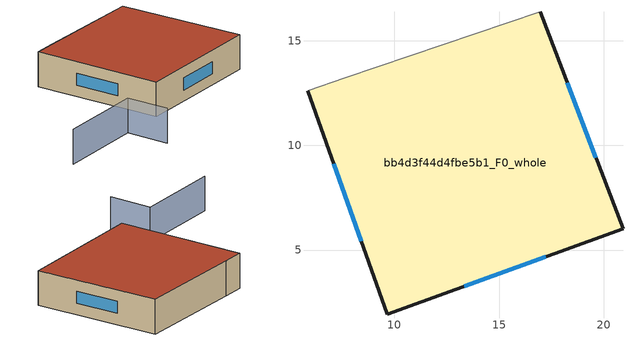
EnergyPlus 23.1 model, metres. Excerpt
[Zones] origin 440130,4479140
bb4d3f44d4fbe5b1_F0_whole
 floor ground (EU_floor_Construction): 16.96,16.38 20.92,6.01 9.67,1.93 5.85,12.61 7.66,13.24 z0
 wall outside (EU_wall_Construction): 5.85,12.61 9.67,1.93 20.92,6.01 16.96,16.38 z0:3
 wall adiabatic (EU_wall_Construction): 16.96,16.38 7.66,13.24 5.85,12.61 z0:3
 window (EU_Window_Construction): 7.1,9.12 8.42,5.42 / 19.63,9.4 18.25,12.99 / 13.35,3.27 17.24,4.68 z0.98:2.02
 roof outside (EU_roof_Construction): 20.92,6.01 16.96,16.38 7.66,13.24 5.85,12.61 9.67,1.93 z3
shading: -1.5,-2.11 5.86,0.56 / 5.86,0.56 7.15,-3.01 z0:3
[Building]
EU S2 Campaign: North Axis=0; Terrain=City; Solar Distribution=FullExterior
[Site:Location]
Madrid: Latitude=40.5; Longitude=-3.5; Time Zone=1; Elevation=609
[SizingPeriod:WeatherFileDays]
AnnualSizingPeriod: Begin Month=1; Begin Day of Month=1; End Month=12; End Day of Month=31; Day of Week for Start Day=Monday; Use Weather File Daylight Saving Period=No; Use Weather File Rain and Snow Indicators=No
[MATERIAL]
EU_InternalMass_Material: Roughness=MediumRough; Thickness=0.1; Conductivity=1; Density=1800; Specific Heat=900; Thermal Absorptance=0.9; Solar Absorptance=0.7; Visible Absorptance=0.7
[MATERIAL:NOMASS] Roughness=MediumRough; Thermal Absorptance=0.9; Solar Absorptance=0.7; Visible Absorptance=0.7
Name | Thermal Resistance
EU_wall_NoMass | 0.380735
EU_roof_NoMass | 0.646412
EU_floor_NoMass | 0.834376
[WINDOWMATERIAL:SIMPLEGLAZINGSYSTEM]
EU_Window_SimpleGlazing: UFactor=4.9725; Solar Heat Gain Coefficient=0.85; Visible Transmittance=0.85
[CONSTRUCTION]
EU_wall_Construction: EU_wall_NoMass
EU_roof_Construction: EU_roof_NoMass
EU_floor_Construction: EU_floor_NoMass
EU_Window_Construction: EU_Window_SimpleGlazing
EU_InternalMass_Construction: EU_InternalMass_Material
[ZONE]
bb4d3f44d4fbe5b1_F0_whole: Type=1; Multiplier=1; Ceiling Height=autocalculate; Volume=398.914; Floor Area=autocalculate; Part of Total Floor Area=Yes
[INTERNALMASS]
bb4d3f44d4fbe5b1_F0_whole_EU_InternalMass: Construction=EU_InternalMass_Construction; Zone or ZoneList=bb4d3f44d4fbe5b1_F0_whole; Surface Area=103.588
[OTHEREQUIPMENT]
EU_Step8_InternalGain_bb4d3f44d4fbe5b1_F0_whole_f000: Fuel Type=Electricity; Zone or ZoneList or Space or SpaceList=bb4d3f44d4fbe5b1_F0_whole; Schedule=EU_Step8_GainSchedule_bb4d3f44d4fbe5b1_F0_whole_f000; Design Level Calculation Method=Watts/Area; Power per Zone Floor Area=1; Fraction Latent=0; Fraction Radiant=0; Fraction Lost=0; Carbon Dioxide Generation Rate=0; EndUse Subcategory=EU_Step8_InternalGains
[ZONEVENTILATION:DESIGNFLOWRATE]
EU_ConstantAir_bb4d3f44d4fbe5b1_F0_whole: Zone or ZoneList or Space or SpaceList=bb4d3f44d4fbe5b1_F0_whole; Schedule=EU_AlwaysOn; Design Flow Rate Calculation Method=AirChanges/Hour; Air Changes per Hour=0.68; Ventilation Type=Natural; Fan Pressure Rise=0; Fan Total Efficiency=1; Constant Term Coefficient=1; Temperature Term Coefficient=0; Velocity Term Coefficient=0; Velocity Squared Term Coefficient=0; Minimum Indoor Temperature=-100; Maximum Indoor Temperature=100; Delta Temperature=-100; Minimum Outdoor Temperature=-100; Maximum Outdoor Temperature=100; Maximum Wind Speed=40
[HVACTEMPLATE:THERMOSTAT]
EU_HeatOnly_bb4d3f44d4fbe5b1_F0_whole: Constant Heating Setpoint=20; Constant Cooling Setpoint=50
[HVACTEMPLATE:ZONE:IDEALLOADSAIRSYSTEM]
bb4d3f44d4fbe5b1_F0_whole: Template Thermostat=EU_HeatOnly_bb4d3f44d4fbe5b1_F0_whole; System Availability Schedule=EU_AlwaysOn; Maximum Heating Supply Air Temperature=50; Minimum Cooling Supply Air Temperature=13; Maximum Heating Supply Air Humidity Ratio=0.0156; Minimum Cooling Supply Air Humidity Ratio=0.0077; Heating Limit=NoLimit; Cooling Limit=NoLimit; Heating Availability Schedule=EU_AlwaysOn; Cooling Availability Schedule=EU_CoolingOff; Dehumidification Control Type=ConstantSensibleHeatRatio; Cooling Sensible Heat Ratio=0.7; Dehumidification Setpoint=60; Humidification Control Type=None; Humidification Setpoint=30; Outdoor Air Method=None; Outdoor Air Flow Rate per Person=0.00944; Outdoor Air Flow Rate per Zone Floor Area=0; Outdoor Air Flow Rate per Zone=0; Demand Controlled Ventilation Type=None; Outdoor Air Economizer Type=NoEconomizer; Heat Recovery Type=None; Sensible Heat Recovery Effectiveness=0.7; Latent Heat Recovery Effectiveness=0.65
[SIZING:ZONE]
bb4d3f44d4fbe5b1_F0_whole: Zone Cooling Design Supply Air Temperature Input Method=SupplyAirTemperature; Zone Cooling Design Supply Air Temperature=13; Zone Heating Design Supply Air Temperature Input Method=SupplyAirTemperature; Zone Heating Design Supply Air Temperature=50; Zone Cooling Design Supply Air Humidity Ratio=0.008; Zone Heating Design Supply Air Humidity Ratio=0.008; Cooling Design Air Flow Method=DesignDay; Cooling Design Air Flow Rate=0; Cooling Minimum Air Flow per Zone Floor Area=0.000762; Cooling Minimum Air Flow=0; Cooling Minimum Air Flow Fraction=0.2; Heating Design Air Flow Method=DesignDay; Heating Design Air Flow Rate=0; Heating Maximum Air Flow per Zone Floor Area=0.002032; Heating Maximum Air Flow=0.141576; Heating Maximum Air Flow Fraction=0.3; Account for Dedicated Outdoor Air System=No; Dedicated Outdoor Air System Control Strategy=NeutralSupplyAir; Dedicated Outdoor Air Low Setpoint Temperature for Design=autosize; Dedicated Outdoor Air High Setpoint Temperature for Design=autosize; Zone Load Sizing Method=Sensible Load Only No Latent Load; Zone Latent Cooling Design Supply Air Humidity Ratio Input Method=HumidityRatioDifference; Zone Cooling Design Supply Air Humidity Ratio Difference=0.005; Zone Latent Heating Design Supply Air Humidity Ratio Input Method=HumidityRatioDifference; Zone Humidification Design Supply Air Humidity Ratio Difference=0.005
[SCHEDULE:CONSTANT]
Name | Hourly Value
EU_AlwaysOn | 1
EU_CoolingOff | 0
[SCHEDULE:FILE]
EU_Step8_GainSchedule_bb4d3f44d4fbe5b1_F0_whole_f000: File=../../schedules/bb4d3f44d4fbe5b1/bb4d3f44d4fbe5b1_F0_whole_f000_gain.csv; Column Number=1; Rows to Skip at Top=0; Number of Hours of Data=8760; Column Separator=Comma; Interpolate to Timestep=No; Minutes per Item=60; Adjust Schedule for Daylight Savings=Yes
